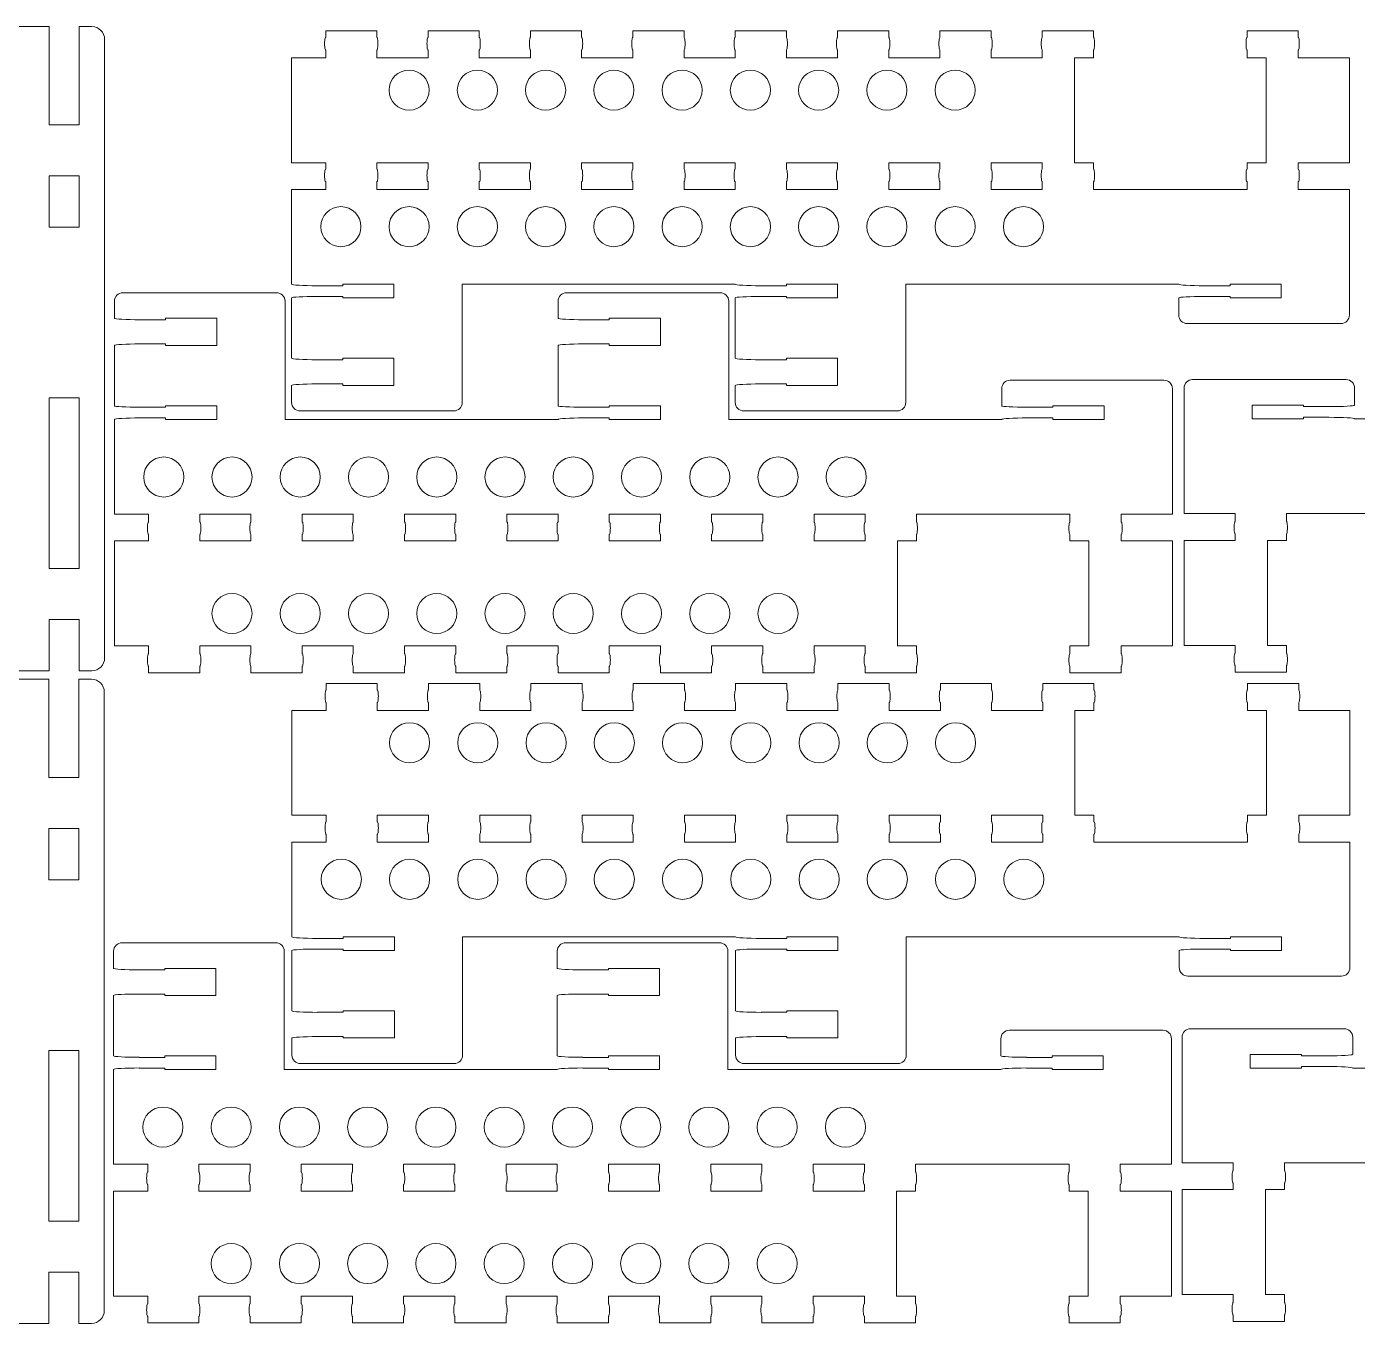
# Model space of a CAD drawing. Header units: millimetres. Extents: x 6 to 617, y 2 to 305.
# Drawn here: x 156.8 to 312.8, y 2.4 to 154.4 of the extents above; entities that cross this region are included whole.
import ezdxf

# ---------------------------------------------------------------- set-up
doc = ezdxf.new("R2010")
doc.units = ezdxf.units.MM
doc.header["$LTSCALE"] = 12.7
doc.layers.add('Visible', color=1, linetype='Continuous', lineweight=13)

msp = doc.modelspace()

# ---------------------------------------------------------------- linework, layer by layer
at = {"layer": 'Visible'}
for p, q in [((93.46, 154.41), (159.46, 154.41)), ((159.46, 142.91), (159.46, 154.41)), ((162.96, 142.91), (162.96, 154.41)), ((162.96, 154.41), (164.46, 154.41)), ((165.96, 80.41), (165.96, 152.91)), ((191.87, 153.16), (191.87, 153.91)), ((197.87, 153.91), (191.87, 153.91)), ((197.87, 153.16), (197.87, 153.91)), ((203.87, 153.16), (203.87, 153.91)), ((209.87, 153.91), (203.87, 153.91)), ((209.87, 153.16), (209.87, 153.91)), ((215.87, 153.16), (215.87, 153.91)), ((221.87, 153.91), (215.87, 153.91)), ((221.87, 153.16), (221.87, 153.91)), ((227.87, 153.16), (227.87, 153.91)), ((233.87, 153.91), (227.87, 153.91)), ((233.87, 153.16), (233.87, 153.91)), ((239.87, 153.16), (239.87, 153.91)), ((245.87, 153.91), (239.87, 153.91)), ((245.87, 153.16), (245.87, 153.91)), ((251.87, 153.16), (251.87, 153.91)), ((257.87, 153.91), (251.87, 153.91)), ((257.87, 153.16), (257.87, 153.91)), ((263.87, 153.16), (263.87, 153.91)), ((269.87, 153.91), (263.87, 153.91)), ((269.87, 153.16), (269.87, 153.91)), ((275.87, 153.16), (275.87, 153.91)), ((281.87, 153.91), (275.87, 153.91)), ((281.87, 153.16), (281.87, 153.91)), ((299.87, 153.16), (299.87, 153.91)), ((305.87, 153.91), (299.87, 153.91)), ((305.87, 153.16), (305.87, 153.91)), ((191.87, 150.76), (191.87, 151.66)), ((197.87, 150.76), (197.87, 151.66)), ((203.87, 150.76), (203.87, 151.66)), ((209.87, 150.76), (209.87, 151.66)), ((215.87, 150.76), (215.87, 151.66)), ((221.87, 150.76), (221.87, 151.66)), ((227.87, 150.76), (227.87, 151.66)), ((233.87, 150.76), (233.87, 151.66)), ((239.87, 150.76), (239.87, 151.66)), ((245.87, 150.76), (245.87, 151.66)), ((251.87, 150.76), (251.87, 151.66)), ((257.87, 150.76), (257.87, 151.66)), ((263.87, 150.76), (263.87, 151.66)), ((269.87, 150.76), (269.87, 151.66)), ((275.87, 150.76), (275.87, 151.66)), ((281.87, 150.76), (281.87, 151.66)), ((299.87, 150.76), (299.87, 151.66)), ((305.87, 150.76), (305.87, 151.66)), ((187.87, 150.76), (187.87, 138.46)), ((187.87, 150.76), (191.87, 150.76)), ((197.87, 150.76), (203.87, 150.76)), ((209.87, 150.76), (215.87, 150.76)), ((221.87, 150.76), (227.87, 150.76)), ((233.87, 150.76), (239.87, 150.76)), ((245.87, 150.76), (251.87, 150.76)), ((257.87, 150.76), (263.87, 150.76)), ((269.87, 150.76), (275.87, 150.76)), ((281.87, 150.76), (279.65, 150.76)), ((279.65, 150.76), (279.65, 138.46)), ((302.1, 150.76), (299.87, 150.76)), ((302.1, 150.76), (302.1, 138.46)), ((305.87, 150.76), (311.87, 150.76)), ((311.87, 150.76), (311.87, 138.46)), ((159.46, 142.91), (162.96, 142.91)), ((187.87, 138.46), (191.87, 138.46)), ((191.87, 137.71), (191.87, 138.46)), ((197.87, 138.46), (203.87, 138.46)), ((197.87, 137.71), (197.87, 138.46)), ((203.87, 137.71), (203.87, 138.46)), ((209.87, 138.46), (215.87, 138.46)), ((209.87, 137.71), (209.87, 138.46)), ((215.87, 137.71), (215.87, 138.46)), ((221.87, 138.46), (227.87, 138.46)), ((221.87, 137.71), (221.87, 138.46)), ((227.87, 137.71), (227.87, 138.46)), ((233.87, 138.46), (239.87, 138.46)), ((233.87, 137.71), (233.87, 138.46)), ((239.87, 137.71), (239.87, 138.46)), ((245.87, 138.46), (251.87, 138.46)), ((245.87, 137.71), (245.87, 138.46)), ((251.87, 137.71), (251.87, 138.46)), ((257.87, 138.46), (263.87, 138.46)), ((257.87, 137.71), (257.87, 138.46)), ((263.87, 137.71), (263.87, 138.46)), ((269.87, 138.46), (275.87, 138.46)), ((269.87, 137.71), (269.87, 138.46)), ((275.87, 137.71), (275.87, 138.46)), ((281.87, 138.46), (279.65, 138.46)), ((281.87, 137.71), (281.87, 138.46)), ((299.87, 137.71), (299.87, 138.46)), ((302.1, 138.46), (299.87, 138.46)), ((305.87, 138.46), (311.87, 138.46)), ((305.87, 137.71), (305.87, 138.46)), ((159.46, 136.91), (162.96, 136.91)), ((159.46, 136.91), (159.46, 130.91)), ((162.96, 130.91), (162.96, 136.91)), ((191.87, 135.31), (191.87, 136.21)), ((197.87, 135.31), (197.87, 136.21)), ((203.87, 135.31), (203.87, 136.21)), ((209.87, 135.31), (209.87, 136.21)), ((215.87, 135.31), (215.87, 136.21)), ((221.87, 135.31), (221.87, 136.21)), ((227.87, 135.31), (227.87, 136.21)), ((233.87, 135.31), (233.87, 136.21)), ((239.87, 135.31), (239.87, 136.21)), ((245.87, 135.31), (245.87, 136.21)), ((251.87, 135.31), (251.87, 136.21)), ((257.87, 135.31), (257.87, 136.21)), ((263.87, 135.31), (263.87, 136.21)), ((269.87, 135.31), (269.87, 136.21)), ((275.87, 135.31), (275.87, 136.21)), ((281.87, 135.31), (281.87, 136.21)), ((299.87, 135.31), (299.87, 136.21)), ((305.87, 135.31), (305.87, 136.21)), ((187.87, 135.31), (187.87, 124.21)), ((191.87, 135.31), (187.87, 135.31)), ((203.87, 135.31), (197.87, 135.31)), ((215.87, 135.31), (209.87, 135.31)), ((227.87, 135.31), (221.87, 135.31)), ((239.87, 135.31), (233.87, 135.31)), ((251.87, 135.31), (245.87, 135.31)), ((263.87, 135.31), (257.87, 135.31)), ((275.87, 135.31), (269.87, 135.31)), ((299.87, 135.31), (281.87, 135.31)), ((311.87, 135.31), (305.87, 135.31)), ((311.87, 135.31), (311.87, 120.61)), ((159.46, 130.91), (162.96, 130.91)), ((190.87, 124.04), (193.87, 124.04)), ((193.87, 124.21), (199.87, 124.21)), ((193.87, 124.04), (193.87, 124.21)), ((199.87, 124.21), (199.87, 122.61)), ((207.87, 124.21), (239.87, 124.21)), ((207.87, 124.21), (207.87, 110.36)), ((242.87, 124.04), (245.87, 124.04)), ((245.87, 124.21), (251.87, 124.21)), ((245.87, 124.04), (245.87, 124.21)), ((251.87, 124.21), (251.87, 122.61)), ((259.87, 124.21), (291.87, 124.21)), ((259.87, 124.21), (259.87, 110.36)), ((294.87, 124.04), (297.87, 124.04)), ((297.87, 124.21), (303.87, 124.21)), ((297.87, 124.04), (297.87, 124.21)), ((303.87, 124.21), (303.87, 122.61)), ((167.11, 120.22), (167.11, 122.22)), ((186.11, 123.22), (168.11, 123.22)), ((187.11, 108.37), (187.11, 122.22)), ((187.87, 122.61), (187.87, 115.53)), ((190.87, 122.79), (193.87, 122.79)), ((193.87, 122.79), (193.87, 122.61)), ((199.87, 122.61), (193.87, 122.61)), ((219.11, 120.22), (219.11, 122.22)), ((238.11, 123.22), (220.11, 123.22)), ((239.11, 108.37), (239.11, 122.22)), ((239.87, 122.61), (239.87, 115.53)), ((242.87, 122.79), (245.87, 122.79)), ((245.87, 122.79), (245.87, 122.61)), ((251.87, 122.61), (245.87, 122.61)), ((291.87, 122.61), (291.87, 120.61)), ((294.87, 122.79), (297.87, 122.79)), ((297.87, 122.79), (297.87, 122.61)), ((303.87, 122.61), (297.87, 122.61)), ((179.11, 120.22), (173.11, 120.22)), ((173.11, 120.06), (173.11, 120.22)), ((179.11, 117.05), (179.11, 120.22)), ((231.11, 120.22), (225.11, 120.22)), ((225.11, 120.06), (225.11, 120.22)), ((231.11, 117.05), (231.11, 120.22)), ((170.11, 120.06), (173.11, 120.06)), ((222.11, 120.06), (225.11, 120.06)), ((310.87, 119.61), (292.87, 119.61)), ((167.11, 109.97), (167.11, 117.05)), ((170.11, 117.22), (173.11, 117.22)), ((173.11, 117.22), (173.11, 117.05)), ((179.11, 117.05), (173.11, 117.05)), ((219.11, 109.97), (219.11, 117.05)), ((222.11, 117.22), (225.11, 117.22)), ((225.11, 117.22), (225.11, 117.05)), ((231.11, 117.05), (225.11, 117.05)), ((199.87, 115.53), (193.87, 115.53)), ((193.87, 115.37), (193.87, 115.53)), ((199.87, 115.53), (199.87, 112.36)), ((251.87, 115.53), (245.87, 115.53)), ((245.87, 115.37), (245.87, 115.53)), ((251.87, 115.53), (251.87, 112.36)), ((190.87, 115.37), (193.87, 115.37)), ((242.87, 115.37), (245.87, 115.37)), ((187.87, 112.36), (187.87, 110.36)), ((190.87, 112.53), (193.87, 112.53)), ((193.87, 112.53), (193.87, 112.36)), ((199.87, 112.36), (193.87, 112.36)), ((239.87, 112.36), (239.87, 110.36)), ((242.87, 112.53), (245.87, 112.53)), ((245.87, 112.53), (245.87, 112.36)), ((251.87, 112.36), (245.87, 112.36)), ((290.11, 112.97), (272.11, 112.97)), ((293.48, 113.04), (311.48, 113.04)), ((159.46, 110.91), (162.96, 110.91)), ((159.46, 90.91), (159.46, 110.91)), ((162.96, 90.91), (162.96, 110.91)), ((271.11, 109.97), (271.11, 111.97)), ((291.11, 97.27), (291.11, 111.97)), ((292.48, 97.34), (292.48, 112.04)), ((312.48, 110.04), (312.48, 112.04)), ((170.11, 109.8), (173.11, 109.8)), ((179.11, 109.97), (173.11, 109.97)), ((173.11, 109.8), (173.11, 109.97)), ((179.11, 108.37), (179.11, 109.97)), ((206.87, 109.36), (188.87, 109.36)), ((222.11, 109.8), (225.11, 109.8)), ((231.11, 109.97), (225.11, 109.97)), ((225.11, 109.8), (225.11, 109.97)), ((231.11, 108.37), (231.11, 109.97)), ((258.87, 109.36), (240.87, 109.36)), ((274.11, 109.8), (277.11, 109.8)), ((283.11, 109.97), (277.11, 109.97)), ((277.11, 109.8), (277.11, 109.97)), ((283.11, 108.37), (283.11, 109.97)), ((300.48, 110.04), (306.48, 110.04)), ((300.48, 108.44), (300.48, 110.04)), ((306.48, 109.87), (306.48, 110.04)), ((309.48, 109.87), (306.48, 109.87)), ((167.11, 97.27), (167.11, 108.37)), ((170.11, 108.55), (173.11, 108.55)), ((173.11, 108.55), (173.11, 108.37)), ((173.11, 108.37), (179.11, 108.37)), ((187.11, 108.37), (219.11, 108.37)), ((222.11, 108.55), (225.11, 108.55)), ((225.11, 108.55), (225.11, 108.37)), ((225.11, 108.37), (231.11, 108.37)), ((239.11, 108.37), (271.11, 108.37)), ((274.11, 108.55), (277.11, 108.55)), ((277.11, 108.55), (277.11, 108.37)), ((277.11, 108.37), (283.11, 108.37)), ((306.48, 108.44), (300.48, 108.44)), ((306.48, 108.62), (306.48, 108.44)), ((309.48, 108.62), (306.48, 108.62)), ((344.48, 108.44), (312.48, 108.44)), ((171.11, 97.27), (167.11, 97.27)), ((171.11, 97.27), (171.11, 96.37)), ((177.11, 97.27), (177.11, 96.37)), ((183.11, 97.27), (177.11, 97.27)), ((183.11, 97.27), (183.11, 96.37)), ((189.11, 97.27), (189.11, 96.37)), ((195.11, 97.27), (189.11, 97.27)), ((195.11, 97.27), (195.11, 96.37)), ((201.11, 97.27), (201.11, 96.37)), ((207.11, 97.27), (201.11, 97.27)), ((207.11, 97.27), (207.11, 96.37)), ((213.11, 97.27), (213.11, 96.37)), ((219.11, 97.27), (213.11, 97.27)), ((219.11, 97.27), (219.11, 96.37)), ((225.11, 97.27), (225.11, 96.37)), ((231.11, 97.27), (225.11, 97.27)), ((231.11, 97.27), (231.11, 96.37)), ((243.11, 97.27), (237.11, 97.27)), ((237.11, 97.27), (237.11, 96.37)), ((243.11, 97.27), (243.11, 96.37)), ((249.11, 97.27), (249.11, 96.37)), ((255.11, 97.27), (249.11, 97.27)), ((255.11, 97.27), (255.11, 96.37)), ((279.11, 97.27), (261.11, 97.27)), ((261.11, 97.27), (261.11, 96.37)), ((279.11, 97.27), (279.11, 96.37)), ((291.11, 97.27), (285.11, 97.27)), ((285.11, 97.27), (285.11, 96.37)), ((292.48, 97.34), (298.48, 97.34)), ((298.48, 97.34), (298.48, 96.44)), ((304.48, 97.34), (322.48, 97.34)), ((304.48, 97.34), (304.48, 96.44)), ((167.11, 81.82), (167.11, 94.12)), ((167.11, 94.12), (171.11, 94.12)), ((171.11, 94.87), (171.11, 94.12)), ((177.11, 94.87), (177.11, 94.12)), ((177.11, 94.12), (183.11, 94.12)), ((183.11, 94.87), (183.11, 94.12)), ((189.11, 94.87), (189.11, 94.12)), ((189.11, 94.12), (195.11, 94.12)), ((195.11, 94.87), (195.11, 94.12)), ((201.11, 94.87), (201.11, 94.12)), ((201.11, 94.12), (207.11, 94.12)), ((207.11, 94.87), (207.11, 94.12)), ((213.11, 94.87), (213.11, 94.12)), ((213.11, 94.12), (219.11, 94.12)), ((219.11, 94.87), (219.11, 94.12)), ((225.11, 94.87), (225.11, 94.12)), ((225.11, 94.12), (231.11, 94.12)), ((231.11, 94.87), (231.11, 94.12)), ((237.11, 94.87), (237.11, 94.12)), ((237.11, 94.12), (243.11, 94.12)), ((243.11, 94.87), (243.11, 94.12)), ((249.11, 94.87), (249.11, 94.12)), ((249.11, 94.12), (255.11, 94.12)), ((255.11, 94.87), (255.11, 94.12)), ((258.89, 94.12), (261.11, 94.12)), ((258.89, 94.12), (258.89, 81.82)), ((261.11, 94.87), (261.11, 94.12)), ((279.11, 94.87), (279.11, 94.12)), ((279.11, 94.12), (281.34, 94.12)), ((281.34, 94.12), (281.34, 81.82)), ((285.11, 94.87), (285.11, 94.12)), ((285.11, 94.12), (291.11, 94.12)), ((291.11, 81.82), (291.11, 94.12)), ((292.48, 81.89), (292.48, 94.19)), ((298.48, 94.19), (292.48, 94.19)), ((298.48, 94.94), (298.48, 94.19)), ((302.25, 94.19), (304.48, 94.19)), ((302.25, 81.89), (302.25, 94.19)), ((304.48, 94.94), (304.48, 94.19)), ((159.46, 90.91), (162.96, 90.91)), ((159.46, 84.91), (162.96, 84.91)), ((159.46, 84.91), (159.46, 78.91)), ((162.96, 78.91), (162.96, 84.91)), ((167.11, 81.82), (171.11, 81.82)), ((171.11, 81.82), (171.11, 80.92)), ((177.11, 81.82), (183.11, 81.82)), ((177.11, 81.82), (177.11, 80.92)), ((183.11, 81.82), (183.11, 80.92)), ((189.11, 81.82), (195.11, 81.82)), ((189.11, 81.82), (189.11, 80.92)), ((195.11, 81.82), (195.11, 80.92)), ((201.11, 81.82), (207.11, 81.82)), ((201.11, 81.82), (201.11, 80.92)), ((207.11, 81.82), (207.11, 80.92)), ((213.11, 81.82), (219.11, 81.82)), ((213.11, 81.82), (213.11, 80.92)), ((219.11, 81.82), (219.11, 80.92)), ((225.11, 81.82), (231.11, 81.82)), ((225.11, 81.82), (225.11, 80.92)), ((231.11, 81.82), (231.11, 80.92)), ((237.11, 81.82), (243.11, 81.82)), ((237.11, 81.82), (237.11, 80.92)), ((243.11, 81.82), (243.11, 80.92)), ((249.11, 81.82), (255.11, 81.82)), ((249.11, 81.82), (249.11, 80.92)), ((255.11, 81.82), (255.11, 80.92)), ((258.89, 81.82), (261.11, 81.82)), ((261.11, 81.82), (261.11, 80.92)), ((279.11, 81.82), (281.34, 81.82)), ((279.11, 81.82), (279.11, 80.92)), ((285.11, 81.82), (291.11, 81.82)), ((285.11, 81.82), (285.11, 80.92)), ((298.48, 81.89), (292.48, 81.89)), ((298.48, 81.89), (298.48, 80.99)), ((302.25, 81.89), (304.48, 81.89)), ((304.48, 81.89), (304.48, 80.99)), ((93.46, 78.91), (159.46, 78.91)), ((162.96, 78.91), (164.46, 78.91)), ((171.11, 79.42), (171.11, 78.67)), ((177.11, 78.67), (171.11, 78.67)), ((177.11, 79.42), (177.11, 78.67)), ((183.11, 79.42), (183.11, 78.67)), ((189.11, 78.67), (183.11, 78.67)), ((189.11, 79.42), (189.11, 78.67)), ((195.11, 79.42), (195.11, 78.67)), ((201.11, 78.67), (195.11, 78.67)), ((201.11, 79.42), (201.11, 78.67)), ((207.11, 79.42), (207.11, 78.67)), ((213.11, 78.67), (207.11, 78.67)), ((213.11, 79.42), (213.11, 78.67)), ((219.11, 79.42), (219.11, 78.67)), ((225.11, 78.67), (219.11, 78.67)), ((225.11, 79.42), (225.11, 78.67)), ((231.11, 79.42), (231.11, 78.67)), ((237.11, 78.67), (231.11, 78.67)), ((237.11, 79.42), (237.11, 78.67)), ((243.11, 79.42), (243.11, 78.67)), ((249.11, 78.67), (243.11, 78.67)), ((249.11, 79.42), (249.11, 78.67)), ((255.11, 79.42), (255.11, 78.67)), ((261.11, 78.67), (255.11, 78.67)), ((261.11, 79.42), (261.11, 78.67)), ((279.11, 79.42), (279.11, 78.67)), ((285.11, 78.67), (279.11, 78.67)), ((285.11, 79.42), (285.11, 78.67)), ((298.48, 79.49), (298.48, 78.74)), ((298.48, 78.74), (304.48, 78.74)), ((304.48, 79.49), (304.48, 78.74)), ((93.42, 77.92), (159.42, 77.92)), ((159.42, 66.42), (159.42, 77.92)), ((162.92, 66.42), (162.92, 77.92)), ((162.92, 77.92), (164.42, 77.92)), ((191.92, 76.67), (191.92, 77.42)), ((197.92, 77.42), (191.92, 77.42)), ((197.92, 76.67), (197.92, 77.42)), ((203.92, 76.67), (203.92, 77.42)), ((209.92, 77.42), (203.92, 77.42)), ((209.92, 76.67), (209.92, 77.42)), ((215.92, 76.67), (215.92, 77.42)), ((221.92, 77.42), (215.92, 77.42)), ((221.92, 76.67), (221.92, 77.42)), ((227.92, 76.67), (227.92, 77.42)), ((233.92, 77.42), (227.92, 77.42)), ((233.92, 76.67), (233.92, 77.42)), ((239.92, 76.67), (239.92, 77.42)), ((245.92, 77.42), (239.92, 77.42)), ((245.92, 76.67), (245.92, 77.42)), ((251.92, 76.67), (251.92, 77.42)), ((257.92, 77.42), (251.92, 77.42)), ((257.92, 76.67), (257.92, 77.42)), ((263.92, 76.67), (263.92, 77.42)), ((269.92, 77.42), (263.92, 77.42)), ((269.92, 76.67), (269.92, 77.42)), ((275.92, 76.67), (275.92, 77.42)), ((281.92, 77.42), (275.92, 77.42)), ((281.92, 76.67), (281.92, 77.42)), ((299.92, 76.67), (299.92, 77.42)), ((305.92, 77.42), (299.92, 77.42)), ((305.92, 76.67), (305.92, 77.42)), ((165.92, 3.92), (165.92, 76.42)), ((191.92, 74.27), (191.92, 75.17)), ((197.92, 74.27), (197.92, 75.17)), ((203.92, 74.27), (203.92, 75.17)), ((209.92, 74.27), (209.92, 75.17)), ((215.92, 74.27), (215.92, 75.17)), ((221.92, 74.27), (221.92, 75.17)), ((227.92, 74.27), (227.92, 75.17)), ((233.92, 74.27), (233.92, 75.17)), ((239.92, 74.27), (239.92, 75.17)), ((245.92, 74.27), (245.92, 75.17)), ((251.92, 74.27), (251.92, 75.17)), ((257.92, 74.27), (257.92, 75.17)), ((263.92, 74.27), (263.92, 75.17)), ((269.92, 74.27), (269.92, 75.17)), ((275.92, 74.27), (275.92, 75.17)), ((281.92, 74.27), (281.92, 75.17)), ((299.92, 74.27), (299.92, 75.17)), ((305.92, 74.27), (305.92, 75.17)), ((187.92, 74.27), (187.92, 61.97)), ((187.92, 74.27), (191.92, 74.27)), ((197.92, 74.27), (203.92, 74.27)), ((209.92, 74.27), (215.92, 74.27)), ((221.92, 74.27), (227.92, 74.27)), ((233.92, 74.27), (239.92, 74.27)), ((245.92, 74.27), (251.92, 74.27)), ((257.92, 74.27), (263.92, 74.27)), ((269.92, 74.27), (275.92, 74.27)), ((281.92, 74.27), (279.7, 74.27)), ((279.7, 74.27), (279.7, 61.97)), ((302.15, 74.27), (299.92, 74.27)), ((302.15, 74.27), (302.15, 61.97)), ((305.92, 74.27), (311.92, 74.27)), ((311.92, 74.27), (311.92, 61.97)), ((159.42, 66.42), (162.92, 66.42)), ((187.92, 61.97), (191.92, 61.97)), ((191.92, 61.22), (191.92, 61.97)), ((197.92, 61.97), (203.92, 61.97)), ((197.92, 61.22), (197.92, 61.97)), ((203.92, 61.22), (203.92, 61.97)), ((209.92, 61.97), (215.92, 61.97)), ((209.92, 61.22), (209.92, 61.97)), ((215.92, 61.22), (215.92, 61.97)), ((221.92, 61.97), (227.92, 61.97)), ((221.92, 61.22), (221.92, 61.97)), ((227.92, 61.22), (227.92, 61.97)), ((233.92, 61.97), (239.92, 61.97)), ((233.92, 61.22), (233.92, 61.97)), ((239.92, 61.22), (239.92, 61.97)), ((245.92, 61.97), (251.92, 61.97)), ((245.92, 61.22), (245.92, 61.97)), ((251.92, 61.22), (251.92, 61.97)), ((257.92, 61.97), (263.92, 61.97)), ((257.92, 61.22), (257.92, 61.97)), ((263.92, 61.22), (263.92, 61.97)), ((269.92, 61.97), (275.92, 61.97)), ((269.92, 61.22), (269.92, 61.97)), ((275.92, 61.22), (275.92, 61.97)), ((281.92, 61.97), (279.7, 61.97)), ((281.92, 61.22), (281.92, 61.97)), ((299.92, 61.22), (299.92, 61.97)), ((302.15, 61.97), (299.92, 61.97)), ((305.92, 61.97), (311.92, 61.97)), ((305.92, 61.22), (305.92, 61.97)), ((159.42, 60.42), (162.92, 60.42)), ((159.42, 60.42), (159.42, 54.42)), ((162.92, 54.42), (162.92, 60.42)), ((191.92, 58.82), (191.92, 59.72)), ((197.92, 58.82), (197.92, 59.72)), ((203.92, 58.82), (203.92, 59.72)), ((209.92, 58.82), (209.92, 59.72)), ((215.92, 58.82), (215.92, 59.72)), ((221.92, 58.82), (221.92, 59.72)), ((227.92, 58.82), (227.92, 59.72)), ((233.92, 58.82), (233.92, 59.72)), ((239.92, 58.82), (239.92, 59.72)), ((245.92, 58.82), (245.92, 59.72)), ((251.92, 58.82), (251.92, 59.72)), ((257.92, 58.82), (257.92, 59.72)), ((263.92, 58.82), (263.92, 59.72)), ((269.92, 58.82), (269.92, 59.72)), ((275.92, 58.82), (275.92, 59.72)), ((281.92, 58.82), (281.92, 59.72)), ((299.92, 58.82), (299.92, 59.72)), ((305.92, 58.82), (305.92, 59.72)), ((187.92, 58.82), (187.92, 47.72)), ((191.92, 58.82), (187.92, 58.82)), ((203.92, 58.82), (197.92, 58.82)), ((215.92, 58.82), (209.92, 58.82)), ((227.92, 58.82), (221.92, 58.82)), ((239.92, 58.82), (233.92, 58.82)), ((251.92, 58.82), (245.92, 58.82)), ((263.92, 58.82), (257.92, 58.82)), ((275.92, 58.82), (269.92, 58.82)), ((299.92, 58.82), (281.92, 58.82)), ((311.92, 58.82), (305.92, 58.82)), ((311.92, 58.82), (311.92, 44.12)), ((159.42, 54.42), (162.92, 54.42)), ((186.01, 47.03), (168.01, 47.03)), ((190.92, 47.55), (193.92, 47.55)), ((193.92, 47.72), (199.92, 47.72)), ((193.92, 47.55), (193.92, 47.72)), ((199.92, 47.72), (199.92, 46.12)), ((207.92, 47.72), (239.92, 47.72)), ((207.92, 47.72), (207.92, 33.87)), ((238.01, 47.03), (220.01, 47.03)), ((242.92, 47.55), (245.92, 47.55)), ((245.92, 47.72), (251.92, 47.72)), ((245.92, 47.55), (245.92, 47.72)), ((251.92, 47.72), (251.92, 46.12)), ((259.92, 47.72), (291.92, 47.72)), ((259.92, 47.72), (259.92, 33.87)), ((294.92, 47.55), (297.92, 47.55)), ((297.92, 47.72), (303.92, 47.72)), ((297.92, 47.55), (297.92, 47.72)), ((303.92, 47.72), (303.92, 46.12)), ((167.01, 44.03), (167.01, 46.03)), ((187.01, 32.18), (187.01, 46.03)), ((187.92, 46.12), (187.92, 39.04)), ((190.92, 46.3), (193.92, 46.3)), ((193.92, 46.3), (193.92, 46.12)), ((199.92, 46.12), (193.92, 46.12)), ((219.01, 44.03), (219.01, 46.03)), ((239.01, 32.18), (239.01, 46.03)), ((239.92, 46.12), (239.92, 39.04)), ((242.92, 46.3), (245.92, 46.3)), ((245.92, 46.3), (245.92, 46.12)), ((251.92, 46.12), (245.92, 46.12)), ((291.92, 46.12), (291.92, 44.12)), ((294.92, 46.3), (297.92, 46.3)), ((297.92, 46.3), (297.92, 46.12)), ((303.92, 46.12), (297.92, 46.12)), ((170.01, 43.86), (173.01, 43.86)), ((179.01, 44.03), (173.01, 44.03)), ((173.01, 43.86), (173.01, 44.03)), ((179.01, 40.86), (179.01, 44.03)), ((222.01, 43.86), (225.01, 43.86)), ((231.01, 44.03), (225.01, 44.03)), ((225.01, 43.86), (225.01, 44.03)), ((231.01, 40.86), (231.01, 44.03)), ((310.92, 43.12), (292.92, 43.12)), ((167.01, 33.78), (167.01, 40.86)), ((170.01, 41.02), (173.01, 41.02)), ((173.01, 41.02), (173.01, 40.86)), ((179.01, 40.86), (173.01, 40.86)), ((219.01, 33.78), (219.01, 40.86)), ((222.01, 41.02), (225.01, 41.02)), ((225.01, 41.02), (225.01, 40.86)), ((231.01, 40.86), (225.01, 40.86)), ((199.92, 39.04), (193.92, 39.04)), ((193.92, 38.88), (193.92, 39.04)), ((199.92, 39.04), (199.92, 35.87)), ((251.92, 39.04), (245.92, 39.04)), ((245.92, 38.88), (245.92, 39.04)), ((251.92, 39.04), (251.92, 35.87)), ((190.92, 38.88), (193.92, 38.88)), ((242.92, 38.88), (245.92, 38.88)), ((190.92, 36.04), (193.92, 36.04)), ((193.92, 36.04), (193.92, 35.87)), ((242.92, 36.04), (245.92, 36.04)), ((245.92, 36.04), (245.92, 35.87)), ((290.01, 36.78), (272.01, 36.78)), ((292.25, 21.25), (292.25, 35.95)), ((293.25, 36.95), (311.25, 36.95)), ((312.25, 33.95), (312.25, 35.95)), ((159.42, 34.42), (162.92, 34.42)), ((159.42, 14.42), (159.42, 34.42)), ((162.92, 14.42), (162.92, 34.42)), ((187.92, 35.87), (187.92, 33.87)), ((199.92, 35.87), (193.92, 35.87)), ((239.92, 35.87), (239.92, 33.87)), ((251.92, 35.87), (245.92, 35.87)), ((271.01, 33.78), (271.01, 35.78)), ((291.01, 21.08), (291.01, 35.78)), ((170.01, 33.6), (173.01, 33.6)), ((179.01, 33.78), (173.01, 33.78)), ((173.01, 33.6), (173.01, 33.78)), ((179.01, 32.18), (179.01, 33.78)), ((206.92, 32.87), (188.92, 32.87)), ((222.01, 33.6), (225.01, 33.6)), ((231.01, 33.78), (225.01, 33.78)), ((225.01, 33.6), (225.01, 33.78)), ((231.01, 32.18), (231.01, 33.78)), ((258.92, 32.87), (240.92, 32.87)), ((274.01, 33.6), (277.01, 33.6)), ((283.01, 33.78), (277.01, 33.78)), ((277.01, 33.6), (277.01, 33.78)), ((283.01, 32.18), (283.01, 33.78)), ((300.25, 33.95), (306.25, 33.95)), ((300.25, 32.35), (300.25, 33.95)), ((306.25, 33.78), (306.25, 33.95)), ((309.25, 33.78), (306.25, 33.78)), ((167.01, 21.08), (167.01, 32.18)), ((170.01, 32.35), (173.01, 32.35)), ((173.01, 32.35), (173.01, 32.18)), ((173.01, 32.18), (179.01, 32.18)), ((187.01, 32.18), (219.01, 32.18)), ((222.01, 32.35), (225.01, 32.35)), ((225.01, 32.35), (225.01, 32.18)), ((225.01, 32.18), (231.01, 32.18)), ((239.01, 32.18), (271.01, 32.18)), ((274.01, 32.35), (277.01, 32.35)), ((277.01, 32.35), (277.01, 32.18)), ((277.01, 32.18), (283.01, 32.18)), ((306.25, 32.35), (300.25, 32.35)), ((306.25, 32.53), (306.25, 32.35)), ((309.25, 32.53), (306.25, 32.53)), ((344.25, 32.35), (312.25, 32.35)), ((171.01, 21.08), (167.01, 21.08)), ((171.01, 21.08), (171.01, 20.18)), ((177.01, 21.08), (177.01, 20.18)), ((183.01, 21.08), (177.01, 21.08)), ((183.01, 21.08), (183.01, 20.18)), ((189.01, 21.08), (189.01, 20.18)), ((195.01, 21.08), (189.01, 21.08)), ((195.01, 21.08), (195.01, 20.18)), ((201.01, 21.08), (201.01, 20.18)), ((207.01, 21.08), (201.01, 21.08)), ((207.01, 21.08), (207.01, 20.18)), ((213.01, 21.08), (213.01, 20.18)), ((219.01, 21.08), (213.01, 21.08)), ((219.01, 21.08), (219.01, 20.18)), ((225.01, 21.08), (225.01, 20.18)), ((231.01, 21.08), (225.01, 21.08)), ((231.01, 21.08), (231.01, 20.18)), ((243.01, 21.08), (237.01, 21.08)), ((237.01, 21.08), (237.01, 20.18)), ((243.01, 21.08), (243.01, 20.18)), ((249.01, 21.08), (249.01, 20.18)), ((255.01, 21.08), (249.01, 21.08)), ((255.01, 21.08), (255.01, 20.18)), ((279.01, 21.08), (261.01, 21.08)), ((261.01, 21.08), (261.01, 20.18)), ((279.01, 21.08), (279.01, 20.18)), ((291.01, 21.08), (285.01, 21.08)), ((285.01, 21.08), (285.01, 20.18)), ((292.25, 21.25), (298.25, 21.25)), ((298.25, 21.25), (298.25, 20.35)), ((304.25, 21.25), (322.25, 21.25)), ((304.25, 21.25), (304.25, 20.35)), ((298.25, 18.85), (298.25, 18.1)), ((304.25, 18.85), (304.25, 18.1)), ((167.01, 5.63), (167.01, 17.93)), ((167.01, 17.93), (171.01, 17.93)), ((171.01, 18.68), (171.01, 17.93)), ((177.01, 18.68), (177.01, 17.93)), ((177.01, 17.93), (183.01, 17.93)), ((183.01, 18.68), (183.01, 17.93)), ((189.01, 18.68), (189.01, 17.93)), ((189.01, 17.93), (195.01, 17.93)), ((195.01, 18.68), (195.01, 17.93)), ((201.01, 18.68), (201.01, 17.93)), ((201.01, 17.93), (207.01, 17.93)), ((207.01, 18.68), (207.01, 17.93)), ((213.01, 18.68), (213.01, 17.93)), ((213.01, 17.93), (219.01, 17.93)), ((219.01, 18.68), (219.01, 17.93)), ((225.01, 18.68), (225.01, 17.93)), ((225.01, 17.93), (231.01, 17.93)), ((231.01, 18.68), (231.01, 17.93)), ((237.01, 18.68), (237.01, 17.93)), ((237.01, 17.93), (243.01, 17.93)), ((243.01, 18.68), (243.01, 17.93)), ((249.01, 18.68), (249.01, 17.93)), ((249.01, 17.93), (255.01, 17.93)), ((255.01, 18.68), (255.01, 17.93)), ((258.79, 17.93), (261.01, 17.93)), ((258.79, 17.93), (258.79, 5.63)), ((261.01, 18.68), (261.01, 17.93)), ((279.01, 18.68), (279.01, 17.93)), ((279.01, 17.93), (281.24, 17.93)), ((281.24, 17.93), (281.24, 5.63)), ((285.01, 18.68), (285.01, 17.93)), ((285.01, 17.93), (291.01, 17.93)), ((291.01, 5.63), (291.01, 17.93)), ((292.25, 5.8), (292.25, 18.1)), ((298.25, 18.1), (292.25, 18.1)), ((302.02, 18.1), (304.25, 18.1)), ((302.02, 5.8), (302.02, 18.1)), ((159.42, 14.42), (162.92, 14.42)), ((159.42, 8.42), (162.92, 8.42)), ((159.42, 8.42), (159.42, 2.42)), ((162.92, 2.42), (162.92, 8.42)), ((167.01, 5.63), (171.01, 5.63)), ((171.01, 5.63), (171.01, 4.73)), ((177.01, 5.63), (183.01, 5.63)), ((177.01, 5.63), (177.01, 4.73)), ((183.01, 5.63), (183.01, 4.73)), ((189.01, 5.63), (195.01, 5.63)), ((189.01, 5.63), (189.01, 4.73)), ((195.01, 5.63), (195.01, 4.73)), ((201.01, 5.63), (207.01, 5.63)), ((201.01, 5.63), (201.01, 4.73)), ((207.01, 5.63), (207.01, 4.73)), ((213.01, 5.63), (219.01, 5.63)), ((213.01, 5.63), (213.01, 4.73)), ((219.01, 5.63), (219.01, 4.73)), ((225.01, 5.63), (231.01, 5.63)), ((225.01, 5.63), (225.01, 4.73)), ((231.01, 5.63), (231.01, 4.73)), ((237.01, 5.63), (243.01, 5.63)), ((237.01, 5.63), (237.01, 4.73)), ((243.01, 5.63), (243.01, 4.73)), ((249.01, 5.63), (255.01, 5.63)), ((249.01, 5.63), (249.01, 4.73)), ((255.01, 5.63), (255.01, 4.73)), ((258.79, 5.63), (261.01, 5.63)), ((261.01, 5.63), (261.01, 4.73)), ((279.01, 5.63), (281.24, 5.63)), ((279.01, 5.63), (279.01, 4.73)), ((285.01, 5.63), (291.01, 5.63)), ((285.01, 5.63), (285.01, 4.73)), ((298.25, 5.8), (292.25, 5.8)), ((298.25, 5.8), (298.25, 4.9)), ((302.02, 5.8), (304.25, 5.8)), ((304.25, 5.8), (304.25, 4.9)), ((171.01, 3.23), (171.01, 2.48)), ((177.01, 3.23), (177.01, 2.48)), ((183.01, 3.23), (183.01, 2.48)), ((189.01, 3.23), (189.01, 2.48)), ((195.01, 3.23), (195.01, 2.48)), ((201.01, 3.23), (201.01, 2.48)), ((207.01, 3.23), (207.01, 2.48)), ((213.01, 3.23), (213.01, 2.48)), ((219.01, 3.23), (219.01, 2.48)), ((225.01, 3.23), (225.01, 2.48)), ((231.01, 3.23), (231.01, 2.48)), ((237.01, 3.23), (237.01, 2.48)), ((243.01, 3.23), (243.01, 2.48)), ((249.01, 3.23), (249.01, 2.48)), ((255.01, 3.23), (255.01, 2.48)), ((261.01, 3.23), (261.01, 2.48)), ((279.01, 3.23), (279.01, 2.48)), ((285.01, 3.23), (285.01, 2.48)), ((298.25, 3.4), (298.25, 2.65)), ((304.25, 3.4), (304.25, 2.65)), ((93.42, 2.42), (159.42, 2.42)), ((162.92, 2.42), (164.42, 2.42)), ((177.01, 2.48), (171.01, 2.48)), ((189.01, 2.48), (183.01, 2.48)), ((201.01, 2.48), (195.01, 2.48)), ((213.01, 2.48), (207.01, 2.48)), ((225.01, 2.48), (219.01, 2.48)), ((237.01, 2.48), (231.01, 2.48)), ((249.01, 2.48), (243.01, 2.48)), ((261.01, 2.48), (255.01, 2.48)), ((285.01, 2.48), (279.01, 2.48)), ((298.25, 2.65), (304.25, 2.65))]:
    msp.add_line(p, q, dxfattribs=at)
for centre in [(201.65, 146.96), (209.65, 146.96), (217.65, 146.96), (225.65, 146.96), (233.65, 146.96), (241.65, 146.96), (249.65, 146.96), (257.65, 146.96), (265.65, 146.96), (193.65, 130.96), (201.65, 130.96), (209.65, 130.96), (217.65, 130.96), (225.65, 130.96), (233.65, 130.96), (241.65, 130.96), (249.65, 130.96), (257.65, 130.96), (265.65, 130.96), (273.65, 130.96), (172.89, 101.62), (180.89, 101.62), (188.89, 101.62), (196.89, 101.62), (204.89, 101.62), (212.89, 101.62), (220.89, 101.62), (228.89, 101.62), (236.89, 101.62), (244.89, 101.62), (252.89, 101.62), (180.89, 85.62), (188.89, 85.62), (196.89, 85.62), (204.89, 85.62), (212.89, 85.62), (220.89, 85.62), (228.89, 85.62), (236.89, 85.62), (244.89, 85.62), (201.7, 70.47), (209.7, 70.47), (217.7, 70.47), (225.7, 70.47), (233.7, 70.47), (241.7, 70.47), (249.7, 70.47), (257.7, 70.47), (265.7, 70.47), (193.7, 54.47), (201.7, 54.47), (209.7, 54.47), (217.7, 54.47), (225.7, 54.47), (233.7, 54.47), (241.7, 54.47), (249.7, 54.47), (257.7, 54.47), (265.7, 54.47), (273.7, 54.47), (172.79, 25.43), (180.79, 25.43), (188.79, 25.43), (196.79, 25.43), (204.79, 25.43), (212.79, 25.43), (220.79, 25.43), (228.79, 25.43), (236.79, 25.43), (244.79, 25.43), (252.79, 25.43), (180.79, 9.43), (188.79, 9.43), (196.79, 9.43), (204.79, 9.43), (212.79, 9.43), (220.79, 9.43), (228.79, 9.43), (236.79, 9.43), (244.79, 9.43)]:
    msp.add_circle(centre, 2.35, dxfattribs=at)
for centre, radius, start, end in [((164.46, 152.91), 1.5, 0, 90), ((168.11, 122.22), 1, 90, 180), ((186.11, 122.22), 1, 0, 90), ((220.11, 122.22), 1, 90, 180), ((238.11, 122.22), 1, 0, 90), ((292.87, 120.61), 1, 180, 270), ((310.87, 120.61), 1, 270, 0), ((272.11, 111.97), 1, 90, 180), ((290.11, 111.97), 1, 0, 90), ((293.48, 112.04), 1, 90, 180), ((311.48, 112.04), 1, 0, 90), ((188.87, 110.36), 1, 180, 270), ((206.87, 110.36), 1, 270, 0), ((240.87, 110.36), 1, 180, 270), ((258.87, 110.36), 1, 270, 0), ((164.46, 80.41), 1.5, 270, 0), ((164.42, 76.42), 1.5, 0, 90), ((168.01, 46.03), 1, 90, 180), ((186.01, 46.03), 1, 0, 90), ((220.01, 46.03), 1, 90, 180), ((238.01, 46.03), 1, 0, 90), ((292.92, 44.12), 1, 180, 270), ((310.92, 44.12), 1, 270, 0), ((272.01, 35.78), 1, 90, 180), ((290.01, 35.78), 1, 0, 90), ((293.25, 35.95), 1, 90, 180), ((311.25, 35.95), 1, 0, 90), ((188.92, 33.87), 1, 180, 270), ((206.92, 33.87), 1, 270, 0), ((240.92, 33.87), 1, 180, 270), ((258.92, 33.87), 1, 270, 0), ((164.42, 3.92), 1.5, 270, 0)]:
    msp.add_arc(centre, radius, start, end, dxfattribs=at)
at = {"layer": 'Visible', "extrusion": (0, -1.22465e-16, -1)}
for centre, major_axis, ratio, start_param, end_param in [((191.87, 152.41), (0, -0.75), 0.166667, 0, 3.141593), ((203.87, 152.41), (0, -0.75), 0.166667, 0, 3.141593), ((215.87, 152.41), (0, -0.75), 0.166667, 0, 3.141593), ((227.87, 152.41), (0, -0.75), 0.166667, 0, 3.141593), ((239.87, 152.41), (0, -0.75), 0.166667, 0, 3.141593), ((251.87, 152.41), (0, -0.75), 0.166667, 0, 3.141593), ((263.87, 152.41), (0, -0.75), 0.166667, 0, 3.141593), ((275.87, 152.41), (0, -0.75), 0.166667, 0, 3.141593), ((299.87, 152.41), (0, -0.75), 0.166667, 0, 3.141593), ((191.87, 136.96), (0, -0.75), 0.166667, 0, 3.141593), ((203.87, 136.96), (0, -0.75), 0.166667, 0, 3.141593), ((215.87, 136.96), (0, -0.75), 0.166667, 0, 3.141593), ((227.87, 136.96), (0, -0.75), 0.166667, 0, 3.141593), ((239.87, 136.96), (0, -0.75), 0.166667, 0, 3.141593), ((251.87, 136.96), (0, -0.75), 0.166667, 0, 3.141593), ((263.87, 136.96), (0, -0.75), 0.166667, 0, 3.141593), ((275.87, 136.96), (0, -0.75), 0.166667, 0, 3.141593), ((299.87, 136.96), (0, -0.75), 0.166667, 0, 3.141593), ((190.87, 124.21), (-3, 0), 0.058333, 4.712389, 6.283185), ((242.87, 124.21), (-3, 0), 0.058333, 4.712389, 6.283185), ((294.87, 124.21), (-3, 0), 0.058333, 4.712389, 6.283185), ((190.87, 122.61), (3, 0), 0.058333, 3.141593, 4.712389), ((242.87, 122.61), (3, 0), 0.058333, 3.141593, 4.712389), ((294.87, 122.61), (3, 0), 0.058333, 3.141593, 4.712389), ((190.87, 115.53), (-3, 0), 0.055, 4.712389, 6.283185), ((242.87, 115.53), (-3, 0), 0.055, 4.712389, 6.283185), ((190.87, 112.36), (3, 0), 0.055, 3.141593, 4.712389), ((242.87, 112.36), (3, 0), 0.055, 3.141593, 4.712389), ((191.92, 75.92), (0, -0.75), 0.166667, 0, 3.141593), ((203.92, 75.92), (0, -0.75), 0.166667, 0, 3.141593), ((215.92, 75.92), (0, -0.75), 0.166667, 0, 3.141593), ((227.92, 75.92), (0, -0.75), 0.166667, 0, 3.141593), ((239.92, 75.92), (0, -0.75), 0.166667, 0, 3.141593), ((251.92, 75.92), (0, -0.75), 0.166667, 0, 3.141593), ((263.92, 75.92), (0, -0.75), 0.166667, 0, 3.141593), ((275.92, 75.92), (0, -0.75), 0.166667, 0, 3.141593), ((299.92, 75.92), (0, -0.75), 0.166667, 0, 3.141593), ((191.92, 60.47), (0, -0.75), 0.166667, 0, 3.141593), ((203.92, 60.47), (0, -0.75), 0.166667, 0, 3.141593), ((215.92, 60.47), (0, -0.75), 0.166667, 0, 3.141593), ((227.92, 60.47), (0, -0.75), 0.166667, 0, 3.141593), ((239.92, 60.47), (0, -0.75), 0.166667, 0, 3.141593), ((251.92, 60.47), (0, -0.75), 0.166667, 0, 3.141593), ((263.92, 60.47), (0, -0.75), 0.166667, 0, 3.141593), ((275.92, 60.47), (0, -0.75), 0.166667, 0, 3.141593), ((299.92, 60.47), (0, -0.75), 0.166667, 0, 3.141593), ((190.92, 47.72), (-3, 0), 0.058333, 4.712389, 6.283185), ((242.92, 47.72), (-3, 0), 0.058333, 4.712389, 6.283185), ((294.92, 47.72), (-3, 0), 0.058333, 4.712389, 6.283185), ((190.92, 46.12), (3, 0), 0.058333, 3.141593, 4.712389), ((242.92, 46.12), (3, 0), 0.058333, 3.141593, 4.712389), ((294.92, 46.12), (3, 0), 0.058333, 3.141593, 4.712389), ((190.92, 39.04), (-3, 0), 0.055, 4.712389, 6.283185), ((242.92, 39.04), (-3, 0), 0.055, 4.712389, 6.283185), ((190.92, 35.87), (3, 0), 0.055, 3.141593, 4.712389), ((242.92, 35.87), (3, 0), 0.055, 3.141593, 4.712389)]:
    msp.add_ellipse(centre, major_axis=major_axis, ratio=ratio, start_param=start_param, end_param=end_param, dxfattribs=at)
at = {"layer": 'Visible', "extrusion": (-2.73691e-48, -1.22465e-16, -1)}
for centre in [(197.87, 152.41), (209.87, 152.41), (221.87, 152.41), (233.87, 152.41), (245.87, 152.41), (257.87, 152.41), (269.87, 152.41), (281.87, 152.41), (305.87, 152.41), (197.87, 136.96), (209.87, 136.96), (221.87, 136.96), (233.87, 136.96), (245.87, 136.96), (257.87, 136.96), (269.87, 136.96), (281.87, 136.96), (305.87, 136.96), (197.92, 75.92), (209.92, 75.92), (221.92, 75.92), (233.92, 75.92), (245.92, 75.92), (257.92, 75.92), (269.92, 75.92), (281.92, 75.92), (305.92, 75.92), (197.92, 60.47), (209.92, 60.47), (221.92, 60.47), (233.92, 60.47), (245.92, 60.47), (257.92, 60.47), (269.92, 60.47), (281.92, 60.47), (305.92, 60.47)]:
    msp.add_ellipse(centre, major_axis=(0, 0.75), ratio=0.166667, start_param=0, end_param=3.141593, dxfattribs=at)
at = {"layer": 'Visible'}
for centre, major_axis, ratio, start_param, end_param in [((170.11, 120.22), (3, 0), 0.055, 3.141593, 4.712389), ((222.11, 120.22), (3, 0), 0.055, 3.141593, 4.712389), ((170.11, 117.05), (-3, 0), 0.055, 4.712389, 6.283185), ((222.11, 117.05), (-3, 0), 0.055, 4.712389, 6.283185), ((170.11, 109.97), (3, 0), 0.058333, 3.141593, 4.712389), ((222.11, 109.97), (3, 0), 0.058333, 3.141593, 4.712389), ((274.11, 109.97), (3, 0), 0.058333, 3.141593, 4.712389), ((170.11, 108.37), (-3, 0), 0.058333, 4.712389, 6.283185), ((222.11, 108.37), (-3, 0), 0.058333, 4.712389, 6.283185), ((274.11, 108.37), (-3, 0), 0.058333, 4.712389, 6.283185), ((171.11, 95.62), (0, 0.75), 0.166667, 0, 3.141593), ((177.11, 95.62), (0, -0.75), 0.166667, 0, 3.141593), ((183.11, 95.62), (0, 0.75), 0.166667, 0, 3.141593), ((189.11, 95.62), (0, -0.75), 0.166667, 0, 3.141593), ((195.11, 95.62), (0, 0.75), 0.166667, 0, 3.141593), ((201.11, 95.62), (0, -0.75), 0.166667, 0, 3.141593), ((207.11, 95.62), (0, 0.75), 0.166667, 0, 3.141593), ((213.11, 95.62), (0, -0.75), 0.166667, 0, 3.141593), ((219.11, 95.62), (0, 0.75), 0.166667, 0, 3.141593), ((225.11, 95.62), (0, -0.75), 0.166667, 0, 3.141593), ((231.11, 95.62), (0, 0.75), 0.166667, 0, 3.141593), ((237.11, 95.62), (0, -0.75), 0.166667, 0, 3.141593), ((243.11, 95.62), (0, 0.75), 0.166667, 0, 3.141593), ((249.11, 95.62), (0, -0.75), 0.166667, 0, 3.141593), ((255.11, 95.62), (0, 0.75), 0.166667, 0, 3.141593), ((261.11, 95.62), (0, -0.75), 0.166667, 0, 3.141593), ((279.11, 95.62), (0, 0.75), 0.166667, 0, 3.141593), ((285.11, 95.62), (0, -0.75), 0.166667, 0, 3.141593), ((171.11, 80.17), (0, 0.75), 0.166667, 0, 3.141593), ((177.11, 80.17), (0, -0.75), 0.166667, 0, 3.141593), ((183.11, 80.17), (0, 0.75), 0.166667, 0, 3.141593), ((189.11, 80.17), (0, -0.75), 0.166667, 0, 3.141593), ((195.11, 80.17), (0, 0.75), 0.166667, 0, 3.141593), ((201.11, 80.17), (0, -0.75), 0.166667, 0, 3.141593), ((207.11, 80.17), (0, 0.75), 0.166667, 0, 3.141593), ((213.11, 80.17), (0, -0.75), 0.166667, 0, 3.141593), ((219.11, 80.17), (0, 0.75), 0.166667, 0, 3.141593), ((225.11, 80.17), (0, -0.75), 0.166667, 0, 3.141593), ((231.11, 80.17), (0, 0.75), 0.166667, 0, 3.141593), ((237.11, 80.17), (0, -0.75), 0.166667, 0, 3.141593), ((243.11, 80.17), (0, 0.75), 0.166667, 0, 3.141593), ((249.11, 80.17), (0, -0.75), 0.166667, 0, 3.141593), ((255.11, 80.17), (0, 0.75), 0.166667, 0, 3.141593), ((261.11, 80.17), (0, -0.75), 0.166667, 0, 3.141593), ((279.11, 80.17), (0, 0.75), 0.166667, 0, 3.141593), ((285.11, 80.17), (0, -0.75), 0.166667, 0, 3.141593), ((170.01, 44.03), (3, 0), 0.055, 3.141593, 4.712389), ((222.01, 44.03), (3, 0), 0.055, 3.141593, 4.712389), ((170.01, 40.86), (-3, 0), 0.055, 4.712389, 6.283185), ((222.01, 40.86), (-3, 0), 0.055, 4.712389, 6.283185), ((170.01, 33.78), (3, 0), 0.058333, 3.141593, 4.712389), ((222.01, 33.78), (3, 0), 0.058333, 3.141593, 4.712389), ((274.01, 33.78), (3, 0), 0.058333, 3.141593, 4.712389), ((170.01, 32.18), (-3, 0), 0.058333, 4.712389, 6.283185), ((222.01, 32.18), (-3, 0), 0.058333, 4.712389, 6.283185), ((274.01, 32.18), (-3, 0), 0.058333, 4.712389, 6.283185), ((171.01, 19.43), (0, 0.75), 0.166667, 0, 3.141593), ((177.01, 19.43), (0, -0.75), 0.166667, 0, 3.141593), ((183.01, 19.43), (0, 0.75), 0.166667, 0, 3.141593), ((189.01, 19.43), (0, -0.75), 0.166667, 0, 3.141593), ((195.01, 19.43), (0, 0.75), 0.166667, 0, 3.141593), ((201.01, 19.43), (0, -0.75), 0.166667, 0, 3.141593), ((207.01, 19.43), (0, 0.75), 0.166667, 0, 3.141593), ((213.01, 19.43), (0, -0.75), 0.166667, 0, 3.141593), ((219.01, 19.43), (0, 0.75), 0.166667, 0, 3.141593), ((225.01, 19.43), (0, -0.75), 0.166667, 0, 3.141593), ((231.01, 19.43), (0, 0.75), 0.166667, 0, 3.141593), ((237.01, 19.43), (0, -0.75), 0.166667, 0, 3.141593), ((243.01, 19.43), (0, 0.75), 0.166667, 0, 3.141593), ((249.01, 19.43), (0, -0.75), 0.166667, 0, 3.141593), ((255.01, 19.43), (0, 0.75), 0.166667, 0, 3.141593), ((261.01, 19.43), (0, -0.75), 0.166667, 0, 3.141593), ((279.01, 19.43), (0, 0.75), 0.166667, 0, 3.141593), ((285.01, 19.43), (0, -0.75), 0.166667, 0, 3.141593), ((171.01, 3.98), (0, 0.75), 0.166667, 0, 3.141593), ((177.01, 3.98), (0, -0.75), 0.166667, 0, 3.141593), ((183.01, 3.98), (0, 0.75), 0.166667, 0, 3.141593), ((189.01, 3.98), (0, -0.75), 0.166667, 0, 3.141593), ((195.01, 3.98), (0, 0.75), 0.166667, 0, 3.141593), ((201.01, 3.98), (0, -0.75), 0.166667, 0, 3.141593), ((207.01, 3.98), (0, 0.75), 0.166667, 0, 3.141593), ((213.01, 3.98), (0, -0.75), 0.166667, 0, 3.141593), ((219.01, 3.98), (0, 0.75), 0.166667, 0, 3.141593), ((225.01, 3.98), (0, -0.75), 0.166667, 0, 3.141593), ((231.01, 3.98), (0, 0.75), 0.166667, 0, 3.141593), ((237.01, 3.98), (0, -0.75), 0.166667, 0, 3.141593), ((243.01, 3.98), (0, 0.75), 0.166667, 0, 3.141593), ((249.01, 3.98), (0, -0.75), 0.166667, 0, 3.141593), ((255.01, 3.98), (0, 0.75), 0.166667, 0, 3.141593), ((261.01, 3.98), (0, -0.75), 0.166667, 0, 3.141593), ((279.01, 3.98), (0, 0.75), 0.166667, 0, 3.141593), ((285.01, 3.98), (0, -0.75), 0.166667, 0, 3.141593)]:
    msp.add_ellipse(centre, major_axis=major_axis, ratio=ratio, start_param=start_param, end_param=end_param, dxfattribs=at)
at = {"layer": 'Visible', "extrusion": (1.49976e-32, 1.22465e-16, -1)}
for centre, major_axis, ratio, start_param, end_param in [((309.48, 110.04), (-3, 0), 0.058333, 3.141593, 4.712389), ((309.48, 108.44), (3, 0), 0.058333, 4.712389, 6.283185), ((298.48, 95.69), (0, -0.75), 0.166667, 0, 3.141593), ((304.48, 95.69), (0, 0.75), 0.166667, 0, 3.141593), ((298.48, 80.24), (0, -0.75), 0.166667, 0, 3.141593), ((304.48, 80.24), (0, 0.75), 0.166667, 0, 3.141593), ((309.25, 33.95), (-3, 0), 0.058333, 3.141593, 4.712389), ((309.25, 32.35), (3, 0), 0.058333, 4.712389, 6.283185), ((298.25, 19.6), (0, -0.75), 0.166667, 0, 3.141593), ((304.25, 19.6), (0, 0.75), 0.166667, 0, 3.141593), ((298.25, 4.15), (0, -0.75), 0.166667, 0, 3.141593), ((304.25, 4.15), (0, 0.75), 0.166667, 0, 3.141593)]:
    msp.add_ellipse(centre, major_axis=major_axis, ratio=ratio, start_param=start_param, end_param=end_param, dxfattribs=at)

doc.saveas('drawing.dxf')
